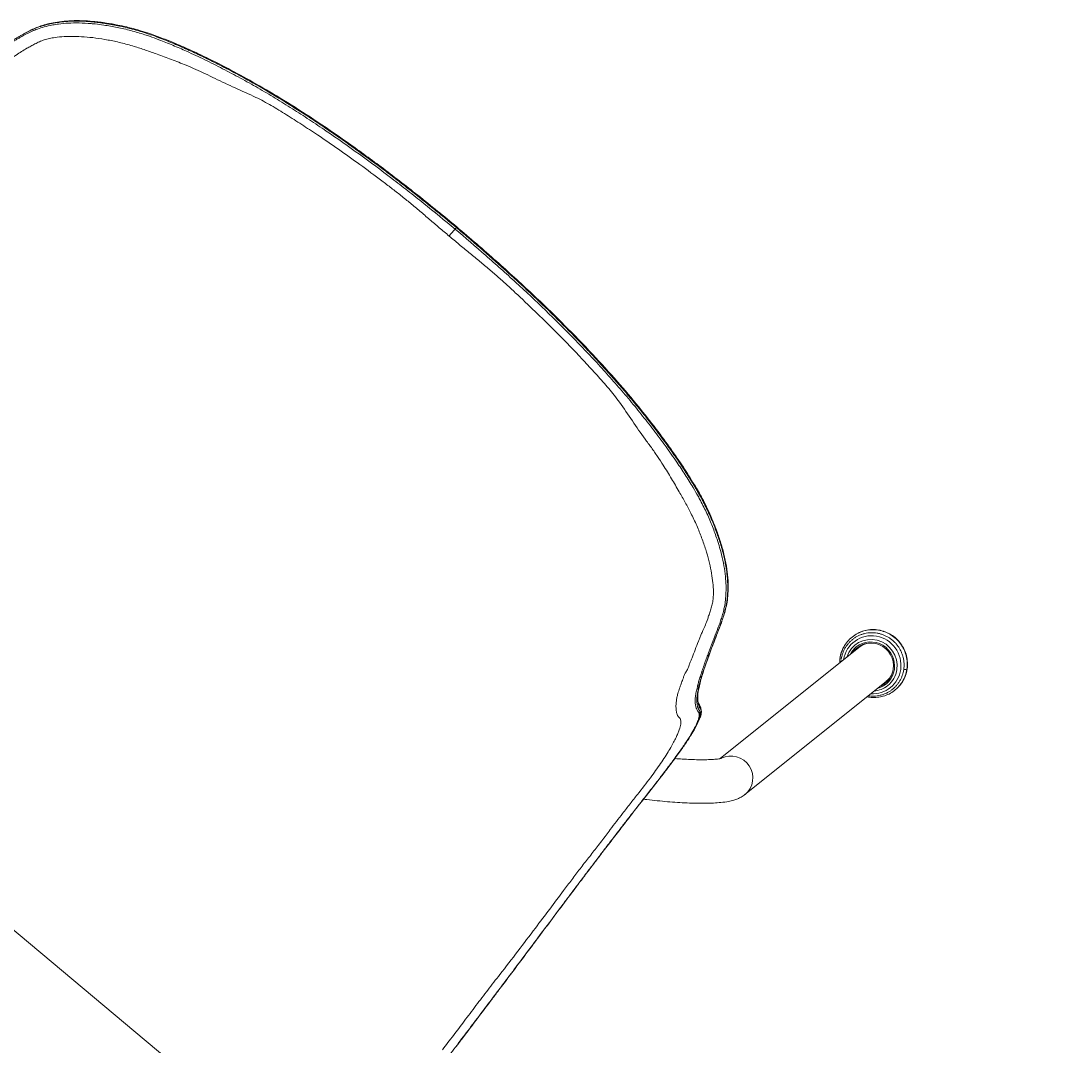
# Model space of a CAD drawing. Header units: metres. Extents: x 822482 to 822767, y 9662202 to 9662512.
# Drawn here: x 822636.8632 to 822637.3128, y 9662442.4698 to 9662442.9184 of the extents above; entities that cross this region are included whole.
import ezdxf

# ---------------------------------------------------------------- set-up
doc = ezdxf.new("R2010")
doc.units = ezdxf.units.M
doc.layers.add('A-MOB', color=251, linetype='Continuous', lineweight=0)
doc.layers.add('ARQ_NE_MOBILIÁRIOS', color=251, linetype='Continuous', lineweight=0)

# ---------------------------------------------------------------- blocks, each defined once
blk = doc.blocks.new('cadeira')
at = {"layer": 'A-MOB'}
for p, q in [((2101.68698, 1481.99438), (2101.68697, 1481.99451)), ((2101.7244, 1481.91193), (2101.70918, 1481.98821)), ((2101.6905, 1481.98449), (2101.70598, 1481.9069))]:
    blk.add_line(p, q, dxfattribs=at)
for centre, major_axis, ratio, start_param, end_param in [((2101.69989, 1481.98609), (-0.01253, -0.0025), 0.980214, 2.412321, 5.544292), ((2101.69997, 1481.9857), (-0.01117, -0.00223), 0.980214, 2.561448, 5.544292), ((2101.7, 1481.98554), (0.0102, 0.00203), 0.980214, 0, 2.4027), ((2101.7, 1481.98554), (-0.00971, -0.00194), 0.980214, 2.864907, 5.544292), ((2101.69989, 1481.98609), (-0.01253, -0.0025), 0.980214, 5.544292, 6.283185), ((2101.69082, 1481.99222), (0.00383, -0.00236), 0.146319, 3.148302, 3.241853), ((2101.69083, 1481.99209), (-0.00383, 0.00236), 0.146319, 0.100261, 0.802095), ((2101.69997, 1481.9857), (-0.01117, -0.00223), 0.980214, 5.544292, 6.283185), ((2101.69984, 1481.98635), (0.00934, 0.00186), 0.980214, 0.000015, 0.420596), ((2101.7, 1481.98554), (0.0102, 0.00203), 0.980214, 2.4027, 3.55537), ((2101.7, 1481.98554), (-0.00971, -0.00194), 0.980214, 5.544292, 6.283185), ((2101.69984, 1481.98635), (0.00949, 0.00189), 0.980214, 2.921161, 3.321616), ((2101.69984, 1481.98635), (0.00934, 0.00186), 0.980214, 2.721027, 3.14151), ((2101.69984, 1481.98635), (0.00949, 0.00189), 0.980214, 0, 0.220373), ((2101.69984, 1481.98635), (0.00949, 0.00189), 0.980214, 6.103103, 6.283185), ((2101.7, 1481.98554), (0.0102, 0.00203), 0.980214, 5.869447, 6.283185), ((2101.69989, 1481.98609), (-0.01253, -0.0025), 0.980214, 0, 0.729213), ((2101.69997, 1481.9857), (-0.01117, -0.00223), 0.980214, 0, 0.580183), ((2101.7, 1481.98554), (-0.00971, -0.00194), 0.980214, 0, 0.276725), ((2101.70866, 1481.98159), (-0.00383, 0.00236), 0.146304, 2.60985, 3.160241), ((2101.71532, 1481.90876), (0.00934, 0.00186), 0.980214, 0.198427, 3.141019)]:
    blk.add_ellipse(centre, major_axis=major_axis, ratio=ratio, start_param=start_param, end_param=end_param, dxfattribs=at)
for points, knots in [([(2101.96199, 1482.0149), (2101.95609, 1482.01487), (2101.94724, 1482.01476), (2101.93545, 1482.01444), (2101.92366, 1482.014), (2101.90894, 1482.01315), (2101.89423, 1482.01188), (2101.88249, 1482.01063), (2101.87371, 1482.00955), (2101.86644, 1482.0085), (2101.86064, 1482.00756), (2101.85486, 1482.00657), (2101.84911, 1482.00547), (2101.84339, 1482.00429), (2101.83912, 1482.00335), (2101.83485, 1482.00237), (2101.82918, 1482.00099), (2101.8239, 1481.99958), (2101.819, 1481.99816), (2101.81586, 1481.9972), (2101.81273, 1481.99621), (2101.80928, 1481.99505), (2101.8062, 1481.99394), (2101.80318, 1481.99275), (2101.80055, 1481.99165), (2101.79766, 1481.99034), (2101.79487, 1481.98896), (2101.79127, 1481.98706), (2101.78757, 1481.98491), (2101.78437, 1481.98288), (2101.78134, 1481.98081), (2101.77811, 1481.97837), (2101.77455, 1481.97525), (2101.77189, 1481.97255), (2101.77019, 1481.97059), (2101.76866, 1481.96868), (2101.76711, 1481.96654), (2101.76589, 1481.96454), (2101.76523, 1481.9633), (2101.76481, 1481.96249), (2101.76417, 1481.96116), (2101.76338, 1481.95927), (2101.76264, 1481.95737), (2101.76205, 1481.95574), (2101.76157, 1481.95436), (2101.7611, 1481.953), (2101.76019, 1481.95032), (2101.75917, 1481.94734), (2101.75809, 1481.94428), (2101.75741, 1481.9424), (2101.75685, 1481.94086), (2101.75642, 1481.93967), (2101.75596, 1481.93848), (2101.75549, 1481.93728), (2101.7551, 1481.9363), (2101.7548, 1481.93555), (2101.75457, 1481.93499), (2101.75435, 1481.93446), (2101.75407, 1481.93377), (2101.75359, 1481.93263), (2101.75314, 1481.93159), (2101.75276, 1481.93077), (2101.75261, 1481.93044), (2101.75249, 1481.93018), (2101.75237, 1481.92992), (2101.7521, 1481.92936), (2101.75168, 1481.92853), (2101.75116, 1481.92755), (2101.75064, 1481.92664), (2101.75005, 1481.9257), (2101.74951, 1481.92493), (2101.74876, 1481.924), (2101.74788, 1481.92307), (2101.74699, 1481.9224), (2101.74625, 1481.92197), (2101.7457, 1481.92173), (2101.74521, 1481.92158), (2101.74487, 1481.92151), (2101.74463, 1481.92145), (2101.74439, 1481.92136), (2101.74407, 1481.92117), (2101.7436, 1481.92071), (2101.743, 1481.91974), (2101.74213, 1481.91764), (2101.74129, 1481.91416), (2101.74052, 1481.90888), (2101.74001, 1481.90395), (2101.73966, 1481.89903), (2101.73942, 1481.89466), (2101.73923, 1481.89059), (2101.73903, 1481.88566), (2101.73882, 1481.87979), (2101.73861, 1481.8737), (2101.73844, 1481.86902), (2101.73832, 1481.86587), (2101.73826, 1481.86429), (2101.7382, 1481.86271), (2101.73813, 1481.86095), (2101.73802, 1481.8583), (2101.73784, 1481.85405), (2101.73758, 1481.84835), (2101.73732, 1481.84298), (2101.7371, 1481.83866), (2101.73694, 1481.83541), (2101.73677, 1481.83215), (2101.73658, 1481.82852), (2101.7364, 1481.82524), (2101.73617, 1481.82086), (2101.73577, 1481.81353), (2101.73516, 1481.80247), (2101.73451, 1481.7906), (2101.73403, 1481.78166), (2101.73371, 1481.77569), (2101.7334, 1481.76971), (2101.73302, 1481.76224), (2101.73257, 1481.75327), (2101.73213, 1481.74432), (2101.7317, 1481.73539), (2101.73128, 1481.7265), (2101.7308, 1481.71616), (2101.73026, 1481.70437), (2101.72974, 1481.69255), (2101.72935, 1481.68365), (2101.72897, 1481.67472), (2101.72835, 1481.65972), (2101.7278, 1481.6439), (2101.72747, 1481.63233), (2101.72738, 1481.62912), (2101.72734, 1481.62779), (2101.72733, 1481.62704), (2101.72731, 1481.62651), (2101.7273, 1481.62598), (2101.72728, 1481.62533), (2101.72724, 1481.62375), (2101.72719, 1481.62141), (2101.7271, 1481.61727), (2101.72699, 1481.61137), (2101.72691, 1481.60478), (2101.7269, 1481.59911), (2101.72691, 1481.59572), (2101.72693, 1481.59311), (2101.72696, 1481.59042), (2101.72702, 1481.58679), (2101.72712, 1481.58228), (2101.72727, 1481.57725), (2101.72748, 1481.57256), (2101.72776, 1481.56817), (2101.72808, 1481.56464), (2101.7284, 1481.5618), (2101.72868, 1481.55967), (2101.72899, 1481.55752), (2101.72948, 1481.55464), (2101.73023, 1481.551), (2101.73134, 1481.54664), (2101.73245, 1481.54308), (2101.73346, 1481.5403), (2101.73507, 1481.5362), (2101.7373, 1481.53167), (2101.74038, 1481.52688), (2101.74296, 1481.52351), (2101.74581, 1481.52039), (2101.74891, 1481.5175), (2101.75222, 1481.51486), (2101.75574, 1481.51247), (2101.75942, 1481.51034), (2101.76324, 1481.50842), (2101.76713, 1481.50665), (2101.77242, 1481.50448), (2101.77915, 1481.50205), (2101.78669, 1481.49974), (2101.79364, 1481.49794), (2101.79872, 1481.49679), (2101.80171, 1481.49617), (2101.80258, 1481.49599)], [0, 0, 0, 0, 0.018214, 0.02732, 0.036427, 0.054641, 0.072854, 0.081961, 0.091068, 0.100175, 0.104728, 0.109282, 0.118388, 0.122942, 0.127495, 0.132049, 0.136602, 0.145709, 0.149124, 0.152539, 0.155954, 0.159369, 0.163922, 0.166199, 0.169614, 0.173029, 0.176444, 0.179859, 0.186689, 0.191243, 0.19352, 0.20035, 0.20718, 0.21401, 0.218563, 0.22084, 0.22767, 0.2345, 0.236777, 0.237915, 0.24133, 0.24816, 0.254991, 0.259544, 0.264097, 0.268651, 0.273204, 0.291418, 0.300525, 0.309631, 0.314185, 0.318738, 0.323292, 0.327845, 0.332398, 0.334675, 0.336952, 0.339228, 0.341505, 0.346059, 0.355165, 0.357442, 0.359719, 0.360857, 0.361995, 0.364272, 0.371102, 0.377932, 0.384762, 0.391593, 0.400699, 0.405253, 0.418913, 0.432573, 0.437127, 0.446233, 0.453064, 0.456479, 0.459894, 0.463309, 0.466724, 0.473554, 0.482661, 0.491767, 0.509981, 0.519088, 0.528195, 0.537301, 0.541855, 0.546408, 0.553238, 0.560068, 0.566899, 0.573729, 0.575436, 0.577144, 0.578851, 0.580559, 0.582835, 0.587389, 0.594219, 0.601049, 0.604464, 0.607879, 0.611294, 0.614709, 0.619263, 0.621539, 0.62837, 0.64203, 0.65569, 0.664797, 0.66935, 0.673904, 0.68301, 0.692117, 0.701224, 0.710331, 0.719438, 0.728544, 0.742205, 0.755865, 0.764972, 0.769525, 0.783185, 0.810506, 0.817336, 0.819612, 0.820751, 0.821605, 0.822031, 0.822458, 0.823312, 0.824166, 0.827581, 0.830996, 0.837826, 0.846933, 0.851486, 0.853763, 0.85604, 0.858316, 0.860593, 0.865146, 0.8697, 0.874253, 0.878807, 0.88336, 0.885637, 0.887913, 0.89019, 0.892467, 0.89702, 0.901574, 0.906127, 0.908404, 0.91068, 0.919787, 0.924341, 0.928894, 0.933447, 0.938001, 0.942554, 0.947108, 0.951661, 0.956214, 0.960768, 0.965321, 0.974428, 0.983535, 0.990365, 0.997195, 1, 1, 1, 1]), ([(2101.96199, 1482.0161), (2101.95435, 1482.01608), (2101.93965, 1482.01584), (2101.91845, 1482.01499), (2101.89897, 1482.01358), (2101.88122, 1482.01173), (2101.8653, 1482.00955), (2101.8512, 1482.00712), (2101.83889, 1482.00455), (2101.82819, 1482.00197), (2101.81875, 1481.99934), (2101.81061, 1481.99677), (2101.80433, 1481.99446), (2101.79956, 1481.99243), (2101.79542, 1481.99049), (2101.79095, 1481.98813), (2101.78626, 1481.98538), (2101.78157, 1481.9823), (2101.77724, 1481.97899), (2101.77337, 1481.97552), (2101.77007, 1481.97199), (2101.76668, 1481.96759), (2101.76402, 1481.96274), (2101.76217, 1481.95782), (2101.76064, 1481.95337), (2101.75925, 1481.94932), (2101.75794, 1481.94562), (2101.75672, 1481.94225), (2101.75506, 1481.93781), (2101.75301, 1481.93278), (2101.75058, 1481.92805), (2101.7486, 1481.92542), (2101.74706, 1481.92409), (2101.74599, 1481.92341), (2101.74493, 1481.92315), (2101.74396, 1481.92261), (2101.74317, 1481.92157), (2101.74274, 1481.92027), (2101.74265, 1481.91994)], [0, 0, 0, 0, 0.04793, 0.092337, 0.133205, 0.170531, 0.204318, 0.234059, 0.260375, 0.283295, 0.303151, 0.322038, 0.337072, 0.345658, 0.355682, 0.36733, 0.380441, 0.394492, 0.409468, 0.425352, 0.442137, 0.459811, 0.491706, 0.522981, 0.553285, 0.582657, 0.611118, 0.638667, 0.665771, 0.728895, 0.791877, 0.854986, 0.882153, 0.909399, 0.936704, 0.964214, 0.991834, 1, 1, 1, 1]), ([(2101.74483, 1481.92226), (2101.745, 1481.9223), (2101.74518, 1481.92234), (2101.74546, 1481.92244), (2101.74555, 1481.92248), (2101.74573, 1481.92256), (2101.74582, 1481.9226), (2101.74601, 1481.92269), (2101.7461, 1481.92274), (2101.74628, 1481.92285), (2101.74638, 1481.92291), (2101.74656, 1481.92303), (2101.74666, 1481.9231), (2101.74685, 1481.92323), (2101.74694, 1481.92331), (2101.74741, 1481.92369), (2101.74779, 1481.92405), (2101.74837, 1481.92468), (2101.74856, 1481.92491), (2101.74885, 1481.92527), (2101.74894, 1481.92539), (2101.74914, 1481.92564), (2101.74923, 1481.92577), (2101.74952, 1481.92618), (2101.74971, 1481.92646), (2101.7501, 1481.92706), (2101.75029, 1481.92737), (2101.75068, 1481.92802), (2101.75088, 1481.92836), (2101.75126, 1481.92906), (2101.75146, 1481.92943), (2101.75185, 1481.93019), (2101.75204, 1481.93058), (2101.75243, 1481.93139), (2101.75263, 1481.93181), (2101.75302, 1481.93267), (2101.75321, 1481.93312), (2101.75361, 1481.93403), (2101.75381, 1481.9345), (2101.7542, 1481.93546), (2101.7544, 1481.93595), (2101.75481, 1481.93696), (2101.75501, 1481.93747), (2101.75542, 1481.93853), (2101.75562, 1481.93907), (2101.75604, 1481.94016), (2101.75624, 1481.94072), (2101.75688, 1481.94244), (2101.7573, 1481.94362), (2101.75796, 1481.94546), (2101.75818, 1481.94609), (2101.75862, 1481.94735), (2101.75885, 1481.94799), (2101.7593, 1481.9493), (2101.75953, 1481.94996), (2101.75988, 1481.95097), (2101.75999, 1481.95131), (2101.76022, 1481.95199), (2101.76034, 1481.95233), (2101.76058, 1481.95302), (2101.76069, 1481.95337), (2101.76093, 1481.95408), (2101.76106, 1481.95443), (2101.7613, 1481.95514), (2101.76143, 1481.9555), (2101.76168, 1481.95623), (2101.76181, 1481.9566), (2101.76208, 1481.95734), (2101.76221, 1481.95771), (2101.76242, 1481.95828), (2101.76249, 1481.95846), (2101.76263, 1481.95884), (2101.7627, 1481.95903), (2101.76285, 1481.95942), (2101.76293, 1481.95961), (2101.76308, 1481.96), (2101.76316, 1481.96019), (2101.7634, 1481.96078), (2101.76357, 1481.96118), (2101.76392, 1481.96199), (2101.76411, 1481.9624), (2101.76436, 1481.96293), (2101.76441, 1481.96303), (2101.76451, 1481.96324), (2101.76467, 1481.96356), (2101.76483, 1481.96388), (2101.76517, 1481.96453), (2101.76541, 1481.96496), (2101.76592, 1481.96585), (2101.76619, 1481.9663), (2101.76663, 1481.96698), (2101.76678, 1481.96721), (2101.76701, 1481.96756), (2101.76709, 1481.96768), (2101.76725, 1481.96791), (2101.76765, 1481.9685), (2101.76808, 1481.96909), (2101.76882, 1481.97006), (2101.7692, 1481.97055), (2101.77002, 1481.97154), (2101.77045, 1481.97204), (2101.77102, 1481.97268), (2101.77114, 1481.9728), (2101.77137, 1481.97306), (2101.77149, 1481.97319), (2101.77185, 1481.97357), (2101.7721, 1481.97383), (2101.77285, 1481.97461), (2101.77338, 1481.97513), (2101.77449, 1481.97619), (2101.77506, 1481.97672), (2101.77582, 1481.97739), (2101.77598, 1481.97752), (2101.77628, 1481.97779), (2101.77644, 1481.97792), (2101.77691, 1481.97832), (2101.77723, 1481.97859), (2101.77822, 1481.97939), (2101.77889, 1481.97993), (2101.7803, 1481.98099), (2101.78102, 1481.98153), (2101.78215, 1481.98233), (2101.78254, 1481.98259), (2101.78332, 1481.98312), (2101.78371, 1481.98339), (2101.78492, 1481.98418), (2101.78575, 1481.98471), (2101.78703, 1481.98549), (2101.78746, 1481.98575), (2101.788, 1481.98607), (2101.78811, 1481.98614), (2101.78833, 1481.98627), (2101.78844, 1481.98633), (2101.78877, 1481.98653), (2101.78899, 1481.98666), (2101.78966, 1481.98704), (2101.79011, 1481.9873), (2101.79101, 1481.98781), (2101.79147, 1481.98806), (2101.79285, 1481.98882), (2101.79379, 1481.98931), (2101.79499, 1481.98992), (2101.79523, 1481.99004), (2101.79572, 1481.99028), (2101.79596, 1481.9904), (2101.79669, 1481.99076), (2101.79719, 1481.991), (2101.79868, 1481.9917), (2101.79969, 1481.99215), (2101.80123, 1481.99282), (2101.80175, 1481.99304), (2101.80253, 1481.99336), (2101.80279, 1481.99347), (2101.80332, 1481.99369), (2101.80358, 1481.99379), (2101.8049, 1481.99432), (2101.80597, 1481.99472), (2101.80759, 1481.99532), (2101.80813, 1481.99551), (2101.80921, 1481.99589), (2101.80976, 1481.99608), (2101.81085, 1481.99645), (2101.8114, 1481.99664), (2101.81222, 1481.99691), (2101.81249, 1481.997), (2101.81304, 1481.99718), (2101.81332, 1481.99727), (2101.81415, 1481.99754), (2101.8147, 1481.99771), (2101.8158, 1481.99806), (2101.81636, 1481.99823), (2101.81746, 1481.99857), (2101.81802, 1481.99874), (2101.81913, 1481.99907), (2101.81969, 1481.99923), (2101.82136, 1481.99972), (2101.82247, 1482.00003), (2101.82471, 1482.00065), (2101.82583, 1482.00096), (2101.82752, 1482.0014), (2101.82808, 1482.00155), (2101.82921, 1482.00184), (2101.82977, 1482.00199), (2101.83146, 1482.00241), (2101.83259, 1482.00269), (2101.83485, 1482.00323), (2101.83598, 1482.0035), (2101.83769, 1482.00389), (2101.83825, 1482.00402), (2101.83939, 1482.00427), (2101.84109, 1482.00465), (2101.8428, 1482.00502), (2101.84621, 1482.00574), (2101.84849, 1482.0062), (2101.85192, 1482.00685), (2101.85307, 1482.00707), (2101.85536, 1482.00749), (2101.8565, 1482.00769), (2101.85879, 1482.00809), (2101.85994, 1482.00828), (2101.86224, 1482.00866), (2101.86339, 1482.00884), (2101.86569, 1482.0092), (2101.86684, 1482.00938), (2101.86914, 1482.00972), (2101.8703, 1482.00988), (2101.8726, 1482.0102), (2101.87375, 1482.01036), (2101.87606, 1482.01067), (2101.87722, 1482.01082), (2101.88068, 1482.01126), (2101.88299, 1482.01153), (2101.88646, 1482.01192), (2101.88762, 1482.01205), (2101.88994, 1482.01229), (2101.89109, 1482.01241), (2101.89457, 1482.01276), (2101.89805, 1482.01308), (2101.90152, 1482.01338), (2101.90384, 1482.01357), (2101.90501, 1482.01366), (2101.91081, 1482.0141), (2101.91545, 1482.0144), (2101.92243, 1482.01478), (2101.92475, 1482.01489), (2101.92941, 1482.0151), (2101.93173, 1482.01519), (2101.93871, 1482.01543), (2101.94337, 1482.01555), (2101.95035, 1482.01567), (2101.95268, 1482.0157), (2101.95733, 1482.01576), (2101.95966, 1482.01577), (2101.96199, 1482.01579)], [0, 0, 0, 0, 0.015625, 0.015625, 0.023438, 0.023438, 0.03125, 0.03125, 0.039063, 0.039063, 0.046875, 0.046875, 0.054688, 0.054688, 0.0625, 0.0625, 0.09375, 0.09375, 0.109375, 0.109375, 0.117188, 0.117188, 0.125, 0.125, 0.140625, 0.140625, 0.15625, 0.15625, 0.171875, 0.171875, 0.1875, 0.1875, 0.203125, 0.203125, 0.21875, 0.21875, 0.234375, 0.234375, 0.25, 0.25, 0.265625, 0.265625, 0.28125, 0.28125, 0.296875, 0.296875, 0.3125, 0.3125, 0.34375, 0.34375, 0.359375, 0.359375, 0.375, 0.375, 0.390625, 0.390625, 0.398438, 0.398438, 0.40625, 0.40625, 0.414063, 0.414063, 0.421875, 0.421875, 0.429688, 0.429688, 0.4375, 0.4375, 0.445313, 0.445313, 0.449219, 0.449219, 0.453125, 0.453125, 0.457031, 0.457031, 0.460938, 0.460938, 0.46875, 0.46875, 0.476563, 0.476563, 0.478516, 0.478516, 0.480469, 0.484375, 0.484375, 0.492188, 0.492188, 0.5, 0.5, 0.503906, 0.503906, 0.505859, 0.505859, 0.507813, 0.515625, 0.515625, 0.523438, 0.523438, 0.53125, 0.53125, 0.533203, 0.533203, 0.535156, 0.535156, 0.539063, 0.539063, 0.546875, 0.546875, 0.554688, 0.554688, 0.556641, 0.556641, 0.558594, 0.558594, 0.5625, 0.5625, 0.570313, 0.570313, 0.578125, 0.578125, 0.582031, 0.582031, 0.585938, 0.585938, 0.59375, 0.59375, 0.597656, 0.597656, 0.598633, 0.598633, 0.599609, 0.599609, 0.601563, 0.601563, 0.605469, 0.605469, 0.609375, 0.609375, 0.617188, 0.617188, 0.619141, 0.619141, 0.621094, 0.621094, 0.625, 0.625, 0.632813, 0.632813, 0.636719, 0.636719, 0.638672, 0.638672, 0.640625, 0.640625, 0.648438, 0.648438, 0.652344, 0.652344, 0.65625, 0.65625, 0.660156, 0.660156, 0.662109, 0.662109, 0.664063, 0.664063, 0.667969, 0.667969, 0.671875, 0.671875, 0.675781, 0.675781, 0.679688, 0.679688, 0.6875, 0.6875, 0.695313, 0.695313, 0.699219, 0.699219, 0.703125, 0.703125, 0.710938, 0.710938, 0.71875, 0.71875, 0.722656, 0.722656, 0.726563, 0.734375, 0.734375, 0.75, 0.75, 0.757813, 0.757813, 0.765625, 0.765625, 0.773438, 0.773438, 0.78125, 0.78125, 0.789063, 0.789063, 0.796875, 0.796875, 0.804688, 0.804688, 0.8125, 0.8125, 0.828125, 0.828125, 0.835938, 0.835938, 0.84375, 0.84375, 0.859375, 0.867188, 0.867188, 0.875, 0.875, 0.90625, 0.90625, 0.921875, 0.921875, 0.9375, 0.9375, 0.96875, 0.96875, 0.984375, 0.984375, 1, 1, 1, 1]), ([(2102.16135, 1481.95905), (2102.16104, 1481.95985), (2102.16015, 1481.96206), (2102.1583, 1481.96597), (2102.15537, 1481.97024), (2102.1521, 1481.97398), (2102.14909, 1481.97693), (2102.14559, 1481.9799), (2102.14147, 1481.98295), (2102.13701, 1481.98581), (2102.13265, 1481.98833), (2102.12909, 1481.99021), (2102.12598, 1481.99171), (2102.1228, 1481.99314), (2102.11896, 1481.99471), (2102.1142, 1481.99645), (2102.10824, 1481.9984), (2102.10083, 1482.0006), (2102.09183, 1482.00297), (2102.08121, 1482.0054), (2102.06897, 1482.00783), (2102.0551, 1482.01008), (2102.0396, 1482.01209), (2102.02247, 1482.01379), (2102.00373, 1482.01508), (2101.98339, 1482.01586), (2101.9693, 1482.01608), (2101.96199, 1482.0161)], [0, 0, 0, 0, 0.029959, 0.080881, 0.132926, 0.159401, 0.186162, 0.213115, 0.237994, 0.266452, 0.289554, 0.307272, 0.320184, 0.334433, 0.351722, 0.372026, 0.397089, 0.428539, 0.466425, 0.510684, 0.561389, 0.6185, 0.682006, 0.751912, 0.828222, 0.910927, 1, 1, 1, 1]), ([(2101.96199, 1482.01579), (2101.96432, 1482.01577), (2101.96665, 1482.01576), (2101.9713, 1482.0157), (2101.97363, 1482.01567), (2101.98061, 1482.01555), (2101.98527, 1482.01543), (2101.99225, 1482.01519), (2101.99458, 1482.0151), (2101.99923, 1482.01489), (2102.00155, 1482.01478), (2102.00853, 1482.0144), (2102.01317, 1482.0141), (2102.01898, 1482.01366), (2102.02014, 1482.01357), (2102.02246, 1482.01338), (2102.02594, 1482.01308), (2102.02941, 1482.01276), (2102.03289, 1482.01241), (2102.03405, 1482.01229), (2102.03636, 1482.01205), (2102.03752, 1482.01192), (2102.04099, 1482.01153), (2102.0433, 1482.01126), (2102.04677, 1482.01082), (2102.04792, 1482.01067), (2102.05023, 1482.01036), (2102.05138, 1482.0102), (2102.05369, 1482.00988), (2102.05484, 1482.00972), (2102.05714, 1482.00938), (2102.05829, 1482.0092), (2102.06059, 1482.00884), (2102.06174, 1482.00866), (2102.06404, 1482.00828), (2102.06519, 1482.00809), (2102.06748, 1482.00769), (2102.06863, 1482.00749), (2102.07092, 1482.00707), (2102.07206, 1482.00685), (2102.07549, 1482.0062), (2102.07777, 1482.00574), (2102.08119, 1482.00502), (2102.08289, 1482.00465), (2102.08459, 1482.00427), (2102.08573, 1482.00402), (2102.0863, 1482.00389), (2102.088, 1482.0035), (2102.08913, 1482.00323), (2102.09139, 1482.00269), (2102.09252, 1482.00241), (2102.09421, 1482.00199), (2102.09478, 1482.00184), (2102.0959, 1482.00155), (2102.09646, 1482.0014), (2102.09815, 1482.00096), (2102.09927, 1482.00065), (2102.10151, 1482.00003), (2102.10262, 1481.99972), (2102.10429, 1481.99923), (2102.10485, 1481.99907), (2102.10596, 1481.99874), (2102.10652, 1481.99857), (2102.10763, 1481.99823), (2102.10818, 1481.99806), (2102.10928, 1481.99771), (2102.10984, 1481.99754), (2102.11066, 1481.99727), (2102.11094, 1481.99718), (2102.11149, 1481.997), (2102.11176, 1481.99691), (2102.11259, 1481.99664), (2102.11313, 1481.99645), (2102.11423, 1481.99608), (2102.11477, 1481.99589), (2102.11586, 1481.99551), (2102.1164, 1481.99532), (2102.11801, 1481.99472), (2102.11908, 1481.99432), (2102.1204, 1481.99379), (2102.12066, 1481.99369), (2102.12119, 1481.99347), (2102.12145, 1481.99336), (2102.12223, 1481.99304), (2102.12275, 1481.99282), (2102.12429, 1481.99215), (2102.1253, 1481.9917), (2102.12679, 1481.991), (2102.12729, 1481.99076), (2102.12802, 1481.9904), (2102.12827, 1481.99028), (2102.12875, 1481.99004), (2102.12899, 1481.98992), (2102.13019, 1481.98931), (2102.13113, 1481.98882), (2102.13251, 1481.98806), (2102.13297, 1481.98781), (2102.13387, 1481.9873), (2102.13432, 1481.98704), (2102.13499, 1481.98666), (2102.13521, 1481.98653), (2102.13554, 1481.98633), (2102.13565, 1481.98627), (2102.13587, 1481.98614), (2102.13598, 1481.98607), (2102.13652, 1481.98575), (2102.13695, 1481.98549), (2102.13823, 1481.98471), (2102.13906, 1481.98418), (2102.14027, 1481.98339), (2102.14066, 1481.98312), (2102.14144, 1481.98259), (2102.14183, 1481.98233), (2102.14296, 1481.98153), (2102.14368, 1481.98099), (2102.14509, 1481.97993), (2102.14577, 1481.97939), (2102.14675, 1481.97859), (2102.14707, 1481.97832), (2102.14754, 1481.97792), (2102.1477, 1481.97779), (2102.14801, 1481.97752), (2102.14816, 1481.97739), (2102.14892, 1481.97672), (2102.1495, 1481.97619), (2102.1506, 1481.97513), (2102.15113, 1481.97461), (2102.15188, 1481.97383), (2102.15213, 1481.97357), (2102.15249, 1481.97319), (2102.15261, 1481.97306), (2102.15284, 1481.9728), (2102.15296, 1481.97268), (2102.15353, 1481.97204), (2102.15396, 1481.97154), (2102.15478, 1481.97055), (2102.15516, 1481.97006), (2102.1559, 1481.96909), (2102.15633, 1481.9685), (2102.15673, 1481.96791), (2102.15689, 1481.96768), (2102.15697, 1481.96756), (2102.1572, 1481.96721), (2102.15735, 1481.96698), (2102.15779, 1481.9663), (2102.15806, 1481.96585), (2102.15857, 1481.96496), (2102.15881, 1481.96453), (2102.15915, 1481.96388), (2102.15931, 1481.96356), (2102.15947, 1481.96324), (2102.15957, 1481.96303), (2102.15962, 1481.96293), (2102.15987, 1481.9624), (2102.16006, 1481.96199), (2102.16041, 1481.96118), (2102.16058, 1481.96078), (2102.16082, 1481.96019), (2102.1609, 1481.96), (2102.16105, 1481.95961), (2102.16113, 1481.95942), (2102.16128, 1481.95903), (2102.16135, 1481.95884), (2102.1615, 1481.95846), (2102.16157, 1481.95828), (2102.16177, 1481.95771), (2102.16191, 1481.95734), (2102.16217, 1481.9566), (2102.1623, 1481.95623), (2102.16255, 1481.9555), (2102.16268, 1481.95514), (2102.16293, 1481.95443), (2102.16305, 1481.95408), (2102.16329, 1481.95337), (2102.16341, 1481.95302), (2102.16364, 1481.95233), (2102.16376, 1481.95199), (2102.16399, 1481.95131), (2102.16411, 1481.95097), (2102.16445, 1481.94996), (2102.16468, 1481.9493), (2102.16513, 1481.94799), (2102.16536, 1481.94735), (2102.1658, 1481.94609), (2102.16602, 1481.94546), (2102.16668, 1481.94362), (2102.16711, 1481.94244), (2102.16774, 1481.94072), (2102.16795, 1481.94016), (2102.16836, 1481.93907), (2102.16856, 1481.93853), (2102.16897, 1481.93747), (2102.16917, 1481.93696), (2102.16958, 1481.93595), (2102.16978, 1481.93546), (2102.17017, 1481.9345), (2102.17037, 1481.93403), (2102.17077, 1481.93312), (2102.17096, 1481.93267), (2102.17136, 1481.93181), (2102.17155, 1481.93139), (2102.17194, 1481.93058), (2102.17214, 1481.93019), (2102.17252, 1481.92943), (2102.17272, 1481.92906), (2102.17311, 1481.92836), (2102.1733, 1481.92802), (2102.17369, 1481.92737), (2102.17388, 1481.92706), (2102.17427, 1481.92646), (2102.17446, 1481.92618), (2102.17475, 1481.92577), (2102.17485, 1481.92564), (2102.17504, 1481.92539), (2102.17513, 1481.92527), (2102.17542, 1481.92491), (2102.17562, 1481.92468), (2102.17619, 1481.92405), (2102.17657, 1481.92369), (2102.17704, 1481.92331), (2102.17714, 1481.92323), (2102.17732, 1481.9231), (2102.17742, 1481.92303), (2102.1776, 1481.92291), (2102.1777, 1481.92285), (2102.17788, 1481.92274), (2102.17797, 1481.92269), (2102.17816, 1481.9226), (2102.17825, 1481.92256), (2102.17843, 1481.92248), (2102.17853, 1481.92244), (2102.1788, 1481.92234), (2102.17898, 1481.9223), (2102.17915, 1481.92226)], [0, 0, 0, 0, 0.015625, 0.015625, 0.03125, 0.03125, 0.0625, 0.0625, 0.078125, 0.078125, 0.09375, 0.09375, 0.125, 0.125, 0.132812, 0.132812, 0.140625, 0.15625, 0.15625, 0.164062, 0.164062, 0.171875, 0.171875, 0.1875, 0.1875, 0.195312, 0.195312, 0.203125, 0.203125, 0.210937, 0.210937, 0.21875, 0.21875, 0.226562, 0.226562, 0.234375, 0.234375, 0.242187, 0.242187, 0.25, 0.25, 0.265625, 0.265625, 0.273437, 0.277344, 0.277344, 0.28125, 0.28125, 0.289062, 0.289062, 0.296875, 0.296875, 0.300781, 0.300781, 0.304687, 0.304687, 0.3125, 0.3125, 0.320312, 0.320312, 0.324219, 0.324219, 0.328125, 0.328125, 0.332031, 0.332031, 0.335937, 0.335937, 0.337891, 0.337891, 0.339844, 0.339844, 0.34375, 0.34375, 0.347656, 0.347656, 0.351562, 0.351562, 0.359375, 0.359375, 0.361328, 0.361328, 0.363281, 0.363281, 0.367187, 0.367187, 0.375, 0.375, 0.378906, 0.378906, 0.380859, 0.380859, 0.382812, 0.382812, 0.390625, 0.390625, 0.394531, 0.394531, 0.398437, 0.398437, 0.400391, 0.400391, 0.401367, 0.401367, 0.402344, 0.402344, 0.40625, 0.40625, 0.414062, 0.414062, 0.417969, 0.417969, 0.421875, 0.421875, 0.429687, 0.429687, 0.4375, 0.4375, 0.441406, 0.441406, 0.443359, 0.443359, 0.445312, 0.445312, 0.453125, 0.453125, 0.460937, 0.460937, 0.464844, 0.464844, 0.466797, 0.466797, 0.46875, 0.46875, 0.476562, 0.476562, 0.484375, 0.484375, 0.492187, 0.494141, 0.494141, 0.496094, 0.496094, 0.5, 0.5, 0.507812, 0.507812, 0.515625, 0.515625, 0.519531, 0.521484, 0.521484, 0.523437, 0.523437, 0.53125, 0.53125, 0.539062, 0.539062, 0.542969, 0.542969, 0.546875, 0.546875, 0.550781, 0.550781, 0.554687, 0.554687, 0.5625, 0.5625, 0.570312, 0.570312, 0.578125, 0.578125, 0.585937, 0.585937, 0.59375, 0.59375, 0.601562, 0.601562, 0.609375, 0.609375, 0.625, 0.625, 0.640625, 0.640625, 0.65625, 0.65625, 0.6875, 0.6875, 0.703125, 0.703125, 0.71875, 0.71875, 0.734375, 0.734375, 0.75, 0.75, 0.765625, 0.765625, 0.78125, 0.78125, 0.796875, 0.796875, 0.8125, 0.8125, 0.828125, 0.828125, 0.84375, 0.84375, 0.859375, 0.859375, 0.875, 0.875, 0.882812, 0.882812, 0.890625, 0.890625, 0.90625, 0.90625, 0.9375, 0.9375, 0.945312, 0.945312, 0.953125, 0.953125, 0.960937, 0.960937, 0.96875, 0.96875, 0.976562, 0.976562, 0.984375, 0.984375, 1, 1, 1, 1]), ([(2102.12142, 1481.49599), (2102.12228, 1481.49617), (2102.12526, 1481.49679), (2102.13034, 1481.49794), (2102.13729, 1481.49974), (2102.14483, 1481.50205), (2102.15157, 1481.50448), (2102.15685, 1481.50665), (2102.16075, 1481.50842), (2102.16456, 1481.51034), (2102.16824, 1481.51247), (2102.17176, 1481.51486), (2102.17507, 1481.5175), (2102.17817, 1481.52039), (2102.18102, 1481.52351), (2102.1836, 1481.52688), (2102.18668, 1481.53167), (2102.18891, 1481.5362), (2102.19053, 1481.5403), (2102.19153, 1481.54308), (2102.19264, 1481.54664), (2102.19375, 1481.551), (2102.1945, 1481.55464), (2102.19499, 1481.55752), (2102.19531, 1481.55967), (2102.19558, 1481.5618), (2102.1959, 1481.56464), (2102.19622, 1481.56817), (2102.1965, 1481.57256), (2102.19671, 1481.57725), (2102.19687, 1481.58228), (2102.19696, 1481.58679), (2102.19702, 1481.59042), (2102.19705, 1481.59311), (2102.19707, 1481.59572), (2102.19708, 1481.59911), (2102.19707, 1481.60478), (2102.19699, 1481.61137), (2102.19688, 1481.61727), (2102.19679, 1481.62141), (2102.19674, 1481.62375), (2102.1967, 1481.62533), (2102.19668, 1481.62598), (2102.19667, 1481.62651), (2102.19666, 1481.62704), (2102.19664, 1481.62779), (2102.1966, 1481.62912), (2102.19652, 1481.63233), (2102.19618, 1481.6439), (2102.19563, 1481.65972), (2102.19501, 1481.67472), (2102.19463, 1481.68365), (2102.19424, 1481.69255), (2102.19372, 1481.70437), (2102.19318, 1481.71616), (2102.1927, 1481.7265), (2102.19228, 1481.73539), (2102.19185, 1481.74432), (2102.19141, 1481.75327), (2102.19097, 1481.76224), (2102.19059, 1481.76971), (2102.19027, 1481.77569), (2102.18996, 1481.78166), (2102.18947, 1481.7906), (2102.18882, 1481.80247), (2102.18821, 1481.81353), (2102.18781, 1481.82086), (2102.18758, 1481.82524), (2102.1874, 1481.82852), (2102.18721, 1481.83215), (2102.18705, 1481.83541), (2102.18688, 1481.83866), (2102.18666, 1481.84298), (2102.1864, 1481.84835), (2102.18614, 1481.85405), (2102.18596, 1481.8583), (2102.18585, 1481.86095), (2102.18578, 1481.86271), (2102.18572, 1481.86429), (2102.18566, 1481.86587), (2102.18554, 1481.86902), (2102.18537, 1481.8737), (2102.18516, 1481.87979), (2102.18495, 1481.88566), (2102.18475, 1481.89059), (2102.18456, 1481.89466), (2102.18432, 1481.89903), (2102.18397, 1481.90395), (2102.18346, 1481.90888), (2102.1827, 1481.91416), (2102.18186, 1481.91764), (2102.18099, 1481.91974), (2102.18038, 1481.92071), (2102.17992, 1481.92117), (2102.17959, 1481.92136), (2102.17935, 1481.92145), (2102.17911, 1481.92151), (2102.17877, 1481.92158), (2102.17828, 1481.92173), (2102.17774, 1481.92197), (2102.17699, 1481.9224), (2102.17611, 1481.92307), (2102.17522, 1481.924), (2102.17448, 1481.92493), (2102.17393, 1481.9257), (2102.17334, 1481.92664), (2102.17282, 1481.92755), (2102.1723, 1481.92853), (2102.17188, 1481.92936), (2102.17161, 1481.92992), (2102.17149, 1481.93018), (2102.17137, 1481.93044), (2102.17122, 1481.93077), (2102.17084, 1481.93159), (2102.17039, 1481.93263), (2102.16991, 1481.93377), (2102.16963, 1481.93446), (2102.16941, 1481.93499), (2102.16919, 1481.93555), (2102.16888, 1481.9363), (2102.16849, 1481.93728), (2102.16802, 1481.93848), (2102.16757, 1481.93967), (2102.16713, 1481.94086), (2102.16657, 1481.9424), (2102.1659, 1481.94428), (2102.16482, 1481.94734), (2102.16379, 1481.95032), (2102.16288, 1481.953), (2102.16241, 1481.95436), (2102.16193, 1481.95574), (2102.16134, 1481.95737), (2102.1606, 1481.95927), (2102.15981, 1481.96116), (2102.15917, 1481.96249), (2102.15875, 1481.9633), (2102.15809, 1481.96454), (2102.15687, 1481.96654), (2102.15533, 1481.96868), (2102.15379, 1481.97059), (2102.1521, 1481.97255), (2102.14943, 1481.97525), (2102.14587, 1481.97837), (2102.14264, 1481.98081), (2102.13961, 1481.98288), (2102.13642, 1481.98491), (2102.13271, 1481.98706), (2102.12911, 1481.98896), (2102.12632, 1481.99034), (2102.12344, 1481.99165), (2102.1208, 1481.99275), (2102.11778, 1481.99394), (2102.11471, 1481.99505), (2102.11125, 1481.99621), (2102.10813, 1481.9972), (2102.10499, 1481.99816), (2102.10008, 1481.99958), (2102.0948, 1482.00099), (2102.08913, 1482.00237), (2102.08487, 1482.00335), (2102.08059, 1482.00429), (2102.07487, 1482.00547), (2102.06912, 1482.00657), (2102.06334, 1482.00756), (2102.05755, 1482.0085), (2102.05027, 1482.00955), (2102.04149, 1482.01063), (2102.02975, 1482.01188), (2102.01504, 1482.01315), (2102.00032, 1482.014), (2101.98854, 1482.01444), (2101.97674, 1482.01476), (2101.96789, 1482.01487), (2101.96199, 1482.0149)], [0, 0, 0, 0, 0.002787, 0.009617, 0.016447, 0.025554, 0.034661, 0.039215, 0.043768, 0.048322, 0.052875, 0.057429, 0.061982, 0.066536, 0.071089, 0.075642, 0.080196, 0.089303, 0.09158, 0.093856, 0.09841, 0.102963, 0.107517, 0.109794, 0.11207, 0.114347, 0.116624, 0.121177, 0.125731, 0.130284, 0.134838, 0.139391, 0.141668, 0.143945, 0.146222, 0.148498, 0.153052, 0.162159, 0.168989, 0.172404, 0.175819, 0.176673, 0.177527, 0.177954, 0.178381, 0.179234, 0.180373, 0.182649, 0.18948, 0.216801, 0.230461, 0.235014, 0.244121, 0.257782, 0.271442, 0.280549, 0.289656, 0.298763, 0.30787, 0.316977, 0.326084, 0.330638, 0.335191, 0.344298, 0.357959, 0.371619, 0.378449, 0.380726, 0.385279, 0.388695, 0.39211, 0.395525, 0.39894, 0.40577, 0.4126, 0.417154, 0.419431, 0.421138, 0.422846, 0.424553, 0.426261, 0.433091, 0.439921, 0.446752, 0.453582, 0.458135, 0.462689, 0.471796, 0.480903, 0.49001, 0.508224, 0.517331, 0.526438, 0.533268, 0.536683, 0.540098, 0.543513, 0.546928, 0.553758, 0.562865, 0.567419, 0.581079, 0.59474, 0.599293, 0.6084, 0.61523, 0.622061, 0.628891, 0.635721, 0.637998, 0.639136, 0.640275, 0.642551, 0.644828, 0.653935, 0.658489, 0.660765, 0.663042, 0.665319, 0.667596, 0.672149, 0.676703, 0.681256, 0.68581, 0.690363, 0.69947, 0.708577, 0.726791, 0.731344, 0.735898, 0.740451, 0.745005, 0.751835, 0.758665, 0.76208, 0.763219, 0.765496, 0.772326, 0.779156, 0.781433, 0.785986, 0.792816, 0.799647, 0.806477, 0.808754, 0.813307, 0.820137, 0.823552, 0.826968, 0.830383, 0.833798, 0.836075, 0.840628, 0.844043, 0.847458, 0.850873, 0.854288, 0.863395, 0.867949, 0.872502, 0.877056, 0.881609, 0.890716, 0.89527, 0.899823, 0.90893, 0.918037, 0.927144, 0.945358, 0.963572, 0.972679, 0.981786, 1, 1, 1, 1]), ([(2101.96199, 1482.01091), (2101.9601, 1482.01091), (2101.95636, 1482.01091), (2101.95077, 1482.01096), (2101.94526, 1482.01101), (2101.93982, 1482.01102), (2101.93446, 1482.01094), (2101.92918, 1482.01075), (2101.92171, 1482.0104), (2101.91216, 1482.00983), (2101.90064, 1482.00895), (2101.89039, 1482.00796), (2101.88134, 1482.00688), (2101.87345, 1482.00583), (2101.86575, 1482.00476), (2101.85749, 1482.00298), (2101.84879, 1482.00041), (2101.84097, 1481.99826), (2101.83481, 1481.99685), (2101.83032, 1481.99558), (2101.82516, 1481.99402), (2101.8194, 1481.99209), (2101.81344, 1481.98996), (2101.80802, 1481.98794), (2101.80381, 1481.98624), (2101.80039, 1481.98473), (2101.79681, 1481.98302), (2101.79261, 1481.98078), (2101.78793, 1481.978), (2101.78376, 1481.97513), (2101.7801, 1481.97231), (2101.77688, 1481.9695), (2101.77443, 1481.96702), (2101.77257, 1481.96484), (2101.77121, 1481.96293), (2101.77014, 1481.96091), (2101.76927, 1481.95889), (2101.76853, 1481.95694), (2101.76765, 1481.95491), (2101.76688, 1481.95257), (2101.76623, 1481.95021), (2101.76564, 1481.94828), (2101.76511, 1481.94671), (2101.76436, 1481.94438), (2101.76336, 1481.94138), (2101.76238, 1481.93856), (2101.76169, 1481.93649), (2101.76127, 1481.93523), (2101.76087, 1481.93413), (2101.76053, 1481.93319), (2101.7603, 1481.93224), (2101.76019, 1481.9314), (2101.76012, 1481.93093), (2101.76009, 1481.93076)], [0, 0, 0, 0, 0.017737, 0.035257, 0.052548, 0.069593, 0.086386, 0.102939, 0.119287, 0.156697, 0.192895, 0.227963, 0.253592, 0.27856, 0.30282, 0.326669, 0.357979, 0.388162, 0.402858, 0.417512, 0.432058, 0.453609, 0.47471, 0.491814, 0.508549, 0.518565, 0.528549, 0.54844, 0.568192, 0.587562, 0.606899, 0.6267, 0.647225, 0.661365, 0.675767, 0.690308, 0.7051, 0.72023, 0.735757, 0.759585, 0.783772, 0.800029, 0.816354, 0.832666, 0.873332, 0.914177, 0.930677, 0.947441, 0.960294, 0.972913, 0.984071, 0.99408, 1, 1, 1, 1]), ([(2102.1639, 1481.93076), (2102.16387, 1481.93093), (2102.16379, 1481.9314), (2102.16368, 1481.93224), (2102.16345, 1481.93319), (2102.16311, 1481.93413), (2102.16271, 1481.93523), (2102.16229, 1481.93649), (2102.1616, 1481.93856), (2102.16062, 1481.94138), (2102.15962, 1481.94438), (2102.15887, 1481.94671), (2102.15834, 1481.94828), (2102.15775, 1481.95021), (2102.1571, 1481.95257), (2102.15633, 1481.95491), (2102.15545, 1481.95694), (2102.15471, 1481.95889), (2102.15384, 1481.96091), (2102.15278, 1481.96293), (2102.15141, 1481.96484), (2102.14956, 1481.96702), (2102.14711, 1481.9695), (2102.14388, 1481.97231), (2102.14023, 1481.97513), (2102.13606, 1481.978), (2102.13137, 1481.98078), (2102.12717, 1481.98302), (2102.12359, 1481.98473), (2102.12018, 1481.98624), (2102.11596, 1481.98794), (2102.11054, 1481.98996), (2102.10458, 1481.99209), (2102.09882, 1481.99402), (2102.09367, 1481.99558), (2102.08918, 1481.99685), (2102.08301, 1481.99826), (2102.0752, 1482.00041), (2102.06649, 1482.00298), (2102.05823, 1482.00476), (2102.05053, 1482.00583), (2102.04264, 1482.00688), (2102.03359, 1482.00796), (2102.02334, 1482.00895), (2102.01182, 1482.00983), (2102.00227, 1482.0104), (2101.9948, 1482.01075), (2101.98952, 1482.01094), (2101.98416, 1482.01102), (2101.97873, 1482.01101), (2101.97321, 1482.01096), (2101.96763, 1482.01091), (2101.96388, 1482.01091), (2101.96199, 1482.01091)], [0, 0, 0, 0, 0.00592, 0.015929, 0.027087, 0.039706, 0.052559, 0.069323, 0.085823, 0.126668, 0.167334, 0.183646, 0.199971, 0.216228, 0.240415, 0.264243, 0.27977, 0.2949, 0.309692, 0.324233, 0.338635, 0.352775, 0.3733, 0.393101, 0.412438, 0.431808, 0.45156, 0.471451, 0.481435, 0.491451, 0.508186, 0.52529, 0.546391, 0.567942, 0.582488, 0.597142, 0.611838, 0.642021, 0.673331, 0.69718, 0.72144, 0.746408, 0.772037, 0.807105, 0.843303, 0.880713, 0.897061, 0.913614, 0.930407, 0.947452, 0.964743, 0.982263, 1, 1, 1, 1]), ([(2101.7136, 1481.99239), (2101.71348, 1481.99269), (2101.71336, 1481.99299), (2101.7128, 1481.99415), (2101.7123, 1481.99498), (2101.71115, 1481.99651), (2101.7105, 1481.99722), (2101.70906, 1481.99851), (2101.70828, 1481.99908), (2101.70662, 1482.00005), (2101.70573, 1482.00047), (2101.7039, 1482.00111), (2101.70296, 1482.00134), (2101.70103, 1482.00162), (2101.70004, 1482.00167), (2101.6981, 1482.00157), (2101.69714, 1482.00143), (2101.69523, 1482.00096), (2101.69431, 1482.00064), (2101.69255, 1481.99982), (2101.6917, 1481.99932), (2101.68933, 1481.9976), (2101.688, 1481.99618), (2101.68697, 1481.99451)], [0, 0, 0, 0, 0.029982, 0.029982, 0.118166, 0.118166, 0.206349, 0.206349, 0.294533, 0.294533, 0.382716, 0.382716, 0.470899, 0.470899, 0.559083, 0.559083, 0.647266, 0.647266, 0.73545, 0.73545, 0.823633, 0.823633, 1, 1, 1, 1]), ([(2101.68698, 1481.99438), (2101.68801, 1481.99605), (2101.68934, 1481.99748), (2101.69171, 1481.9992), (2101.69256, 1481.9997), (2101.69433, 1482.00051), (2101.69525, 1482.00084), (2101.69716, 1482.00131), (2101.69813, 1482.00145), (2101.70007, 1482.00155), (2101.70106, 1482.0015), (2101.70299, 1482.00122), (2101.70393, 1482.00099), (2101.70577, 1482.00035), (2101.70666, 1481.99993), (2101.70832, 1481.99895), (2101.7091, 1481.99838), (2101.71055, 1481.99709), (2101.7112, 1481.99638), (2101.71235, 1481.99485), (2101.71285, 1481.99402), (2101.71368, 1481.99228), (2101.714, 1481.99138), (2101.71446, 1481.98953), (2101.7146, 1481.98856), (2101.71469, 1481.98665), (2101.71463, 1481.9857), (2101.71438, 1481.98411), (2101.71424, 1481.98348), (2101.71406, 1481.98286)], [0, 0, 0, 0, 0.136333, 0.136333, 0.204499, 0.204499, 0.272665, 0.272665, 0.340832, 0.340832, 0.408998, 0.408998, 0.477164, 0.477164, 0.545331, 0.545331, 0.613497, 0.613497, 0.681663, 0.681663, 0.74983, 0.74983, 0.817996, 0.817996, 0.886162, 0.886162, 0.954329, 0.954329, 1, 1, 1, 1]), ([(2101.71178, 1481.97927), (2101.71202, 1481.97966), (2101.71224, 1481.98005), (2101.71263, 1481.98086), (2101.71281, 1481.98128), (2101.71312, 1481.98212), (2101.71326, 1481.98255), (2101.71349, 1481.98343), (2101.71358, 1481.98387), (2101.71372, 1481.98475), (2101.71377, 1481.9852), (2101.71382, 1481.9861), (2101.71382, 1481.98655), (2101.71378, 1481.98744), (2101.71374, 1481.98789), (2101.71361, 1481.98878), (2101.71352, 1481.98922), (2101.71331, 1481.99009), (2101.71318, 1481.99052), (2101.71287, 1481.99136), (2101.7127, 1481.99177), (2101.71231, 1481.99258), (2101.7121, 1481.99298), (2101.71164, 1481.99375), (2101.71138, 1481.99412), (2101.71084, 1481.99484), (2101.71056, 1481.99519), (2101.70995, 1481.99585), (2101.70962, 1481.99617), (2101.70895, 1481.99677), (2101.7086, 1481.99705), (2101.70787, 1481.99759), (2101.70749, 1481.99784), (2101.70671, 1481.9983), (2101.70631, 1481.99851), (2101.70548, 1481.99889), (2101.70506, 1481.99906), (2101.7042, 1481.99936), (2101.70376, 1481.99949), (2101.70288, 1481.99971), (2101.70243, 1481.99979), (2101.70153, 1481.99992), (2101.70107, 1481.99997), (2101.70016, 1482.00001), (2101.6997, 1482.00001), (2101.69879, 1481.99996), (2101.69833, 1481.99992), (2101.69743, 1481.99979), (2101.69698, 1481.9997), (2101.69609, 1481.99948), (2101.69565, 1481.99935), (2101.69479, 1481.99904), (2101.69437, 1481.99887), (2101.69354, 1481.99849), (2101.69314, 1481.99827), (2101.69235, 1481.99781), (2101.69197, 1481.99756), (2101.69123, 1481.99702), (2101.69087, 1481.99674), (2101.69019, 1481.99614), (2101.68987, 1481.99582), (2101.68925, 1481.99515), (2101.68896, 1481.9948), (2101.68841, 1481.99408), (2101.68815, 1481.99371), (2101.68792, 1481.99332)], [0, 0, 0, 0, 0.03125, 0.03125, 0.0625, 0.0625, 0.09375, 0.09375, 0.125, 0.125, 0.15625, 0.15625, 0.1875, 0.1875, 0.21875, 0.21875, 0.25, 0.25, 0.28125, 0.28125, 0.3125, 0.3125, 0.34375, 0.34375, 0.375, 0.375, 0.40625, 0.40625, 0.4375, 0.4375, 0.46875, 0.46875, 0.5, 0.5, 0.53125, 0.53125, 0.5625, 0.5625, 0.59375, 0.59375, 0.625, 0.625, 0.65625, 0.65625, 0.6875, 0.6875, 0.71875, 0.71875, 0.75, 0.75, 0.78125, 0.78125, 0.8125, 0.8125, 0.84375, 0.84375, 0.875, 0.875, 0.90625, 0.90625, 0.9375, 0.9375, 0.96875, 0.96875, 1, 1, 1, 1]), ([(2101.68697, 1481.99451), (2101.68646, 1481.99368), (2101.68604, 1481.99281), (2101.68538, 1481.99102), (2101.68513, 1481.99008), (2101.68484, 1481.98818), (2101.68478, 1481.98723), (2101.68483, 1481.98623), (2101.68483, 1481.98619), (2101.68483, 1481.98615)], [0, 0, 0, 0, 0.328542, 0.328542, 0.657084, 0.657084, 0.985626, 0.985626, 1, 1, 1, 1]), ([(2101.68481, 1481.9866), (2101.68481, 1481.9874), (2101.68486, 1481.9882), (2101.68514, 1481.98994), (2101.68538, 1481.99088), (2101.68605, 1481.99268), (2101.68647, 1481.99355), (2101.68698, 1481.99438)], [0, 0, 0, 0, 0.294408, 0.294408, 0.647204, 0.647204, 1, 1, 1, 1]), ([(2101.68701, 1481.99456), (2101.68683, 1481.99428), (2101.68621, 1481.99326), (2101.68541, 1481.99128), (2101.68489, 1481.98897), (2101.68482, 1481.98749), (2101.68482, 1481.98693)], [0, 0, 0, 0, 0.122795, 0.446479, 0.790189, 1, 1, 1, 1]), ([(2101.68792, 1481.99332), (2101.68768, 1481.99294), (2101.68746, 1481.99254), (2101.68707, 1481.99173), (2101.68689, 1481.99131), (2101.68658, 1481.99047), (2101.68644, 1481.99004), (2101.68621, 1481.98917), (2101.68612, 1481.98873), (2101.68598, 1481.98784), (2101.68593, 1481.98739), (2101.68588, 1481.9865), (2101.68588, 1481.98605), (2101.68592, 1481.98515), (2101.68596, 1481.98471), (2101.68609, 1481.98382), (2101.68618, 1481.98338), (2101.6864, 1481.98251), (2101.68653, 1481.98208), (2101.68683, 1481.98123), (2101.687, 1481.98082), (2101.68739, 1481.98001), (2101.6876, 1481.97961), (2101.68806, 1481.97885), (2101.68832, 1481.97847), (2101.68886, 1481.97775), (2101.68914, 1481.97741), (2101.68975, 1481.97674), (2101.69008, 1481.97643), (2101.69075, 1481.97582), (2101.6911, 1481.97554), (2101.69178, 1481.97504), (2101.69211, 1481.97483), (2101.69244, 1481.97462)], [0, 0, 0, 0, 0.063042, 0.063042, 0.126084, 0.126084, 0.189125, 0.189125, 0.252167, 0.252167, 0.315209, 0.315209, 0.378251, 0.378251, 0.441292, 0.441292, 0.504334, 0.504334, 0.567376, 0.567376, 0.630418, 0.630418, 0.693459, 0.693459, 0.756501, 0.756501, 0.819543, 0.819543, 0.882585, 0.882585, 0.945626, 0.945626, 1, 1, 1, 1]), ([(2101.68486, 1481.98661), (2101.68485, 1481.98585), (2101.68496, 1481.98417), (2101.68564, 1481.98166), (2101.68685, 1481.97922), (2101.68847, 1481.97707), (2101.6904, 1481.97528), (2101.69186, 1481.97432), (2101.69259, 1481.97392)], [0, 0, 0, 0, 0.145036, 0.324061, 0.496767, 0.665711, 0.840522, 1, 1, 1, 1]), ([(2101.71132, 1481.97771), (2101.71173, 1481.97816), (2101.71212, 1481.97867), (2101.71244, 1481.97921), (2101.71246, 1481.97924)], [0, 0, 0, 0, 0.949907, 1, 1, 1, 1]), ([(2101.76009, 1481.93076), (2101.76004, 1481.93052), (2101.75994, 1481.93003), (2101.75971, 1481.92937), (2101.75945, 1481.92871), (2101.75916, 1481.92791), (2101.75884, 1481.92702), (2101.75851, 1481.92609), (2101.75824, 1481.92535), (2101.75797, 1481.92472), (2101.75766, 1481.92395), (2101.75733, 1481.923), (2101.7568, 1481.92172), (2101.7561, 1481.92031), (2101.75516, 1481.91877), (2101.75408, 1481.91726), (2101.75286, 1481.91589), (2101.75202, 1481.91525), (2101.75159, 1481.91492)], [0, 0, 0, 0, 0.025336, 0.053344, 0.08276, 0.112656, 0.158642, 0.204476, 0.242482, 0.269382, 0.296505, 0.358965, 0.422257, 0.518856, 0.616502, 0.745174, 0.872745, 1, 1, 1, 1]), ([(2101.74524, 1481.92358), (2101.74523, 1481.92357), (2101.745, 1481.92346), (2101.74474, 1481.92322), (2101.74449, 1481.9229), (2101.74446, 1481.92286)], [0, 0, 0, 0, 0.054423, 0.889416, 1, 1, 1, 1]), ([(2101.74566, 1481.92372), (2101.74561, 1481.92371), (2101.74547, 1481.92367), (2101.74533, 1481.92363), (2101.74524, 1481.92358)], [0, 0, 0, 0, 0.326605, 1, 1, 1, 1]), ([(2101.74566, 1481.92372), (2101.74572, 1481.92373), (2101.746, 1481.92379), (2101.74653, 1481.92395), (2101.7472, 1481.92429), (2101.74764, 1481.92459), (2101.74785, 1481.92475)], [0, 0, 0, 0, 0.09173, 0.409018, 0.726306, 1, 1, 1, 1]), ([(2101.73188, 1481.74152), (2101.73191, 1481.74219), (2101.73198, 1481.74369), (2101.73211, 1481.74618), (2101.73227, 1481.74938), (2101.73245, 1481.75286), (2101.73275, 1481.75878), (2101.73307, 1481.76487), (2101.73346, 1481.77235), (2101.73381, 1481.77888), (2101.73422, 1481.78635), (2101.73463, 1481.79383), (2101.73509, 1481.80215), (2101.7356, 1481.8113), (2101.73615, 1481.82129), (2101.73654, 1481.82863), (2101.73685, 1481.83445), (2101.73702, 1481.83784), (2101.73723, 1481.84214), (2101.73747, 1481.84712), (2101.73777, 1481.85369), (2101.7381, 1481.86157), (2101.73837, 1481.86885), (2101.73857, 1481.87476), (2101.73871, 1481.87892), (2101.73886, 1481.88344), (2101.73904, 1481.88845), (2101.73927, 1481.89373), (2101.73948, 1481.89786), (2101.7397, 1481.90131), (2101.73988, 1481.90371), (2101.74004, 1481.90551), (2101.7402, 1481.90724), (2101.74048, 1481.9098), (2101.74089, 1481.91281), (2101.74158, 1481.91656), (2101.74213, 1481.91849), (2101.7425, 1481.91946)], [0, 0, 0, 0, 0.009649, 0.021572, 0.035769, 0.055615, 0.071538, 0.120789, 0.143076, 0.178845, 0.214614, 0.250382, 0.286151, 0.333893, 0.381581, 0.429219, 0.438984, 0.464985, 0.477702, 0.500746, 0.536513, 0.572256, 0.615259, 0.64374, 0.661597, 0.67946, 0.715171, 0.743749, 0.772109, 0.793289, 0.814459, 0.825131, 0.83577, 0.857215, 0.892929, 0.928615, 1, 1, 1, 1]), ([(2101.7425, 1481.91946), (2101.7425, 1481.91946), (2101.7427, 1481.92), (2101.74307, 1481.92079), (2101.74354, 1481.92147), (2101.74389, 1481.92183), (2101.74412, 1481.92201), (2101.74428, 1481.9221), (2101.74437, 1481.92214), (2101.74446, 1481.92218), (2101.74457, 1481.92221), (2101.74466, 1481.92222), (2101.7447, 1481.92223)], [0, 0, 0, 0, 0.000101, 0.277749, 0.500057, 0.625046, 0.750002, 0.812487, 0.854202, 0.874983, 0.941132, 1, 1, 1, 1]), ([(2101.75159, 1481.91492), (2101.75142, 1481.91482), (2101.75108, 1481.9146), (2101.75055, 1481.91436), (2101.7501, 1481.91423), (2101.74967, 1481.91417), (2101.74922, 1481.91418), (2101.74877, 1481.914), (2101.74801, 1481.91344), (2101.74701, 1481.91223), (2101.74605, 1481.90999), (2101.74533, 1481.90762), (2101.74464, 1481.90491), (2101.74397, 1481.90146), (2101.74338, 1481.89719), (2101.74299, 1481.89369), (2101.74264, 1481.88994), (2101.74224, 1481.88452), (2101.74204, 1481.87826), (2101.74183, 1481.87153), (2101.74166, 1481.8665), (2101.74147, 1481.86174), (2101.74125, 1481.85777), (2101.74106, 1481.85424), (2101.74092, 1481.85108), (2101.74076, 1481.84692), (2101.74058, 1481.84177), (2101.74036, 1481.83572), (2101.74008, 1481.82971), (2101.73966, 1481.82237), (2101.73918, 1481.81357), (2101.73858, 1481.80252), (2101.73799, 1481.79054), (2101.73755, 1481.77917), (2101.73718, 1481.76918), (2101.73677, 1481.76062), (2101.73633, 1481.75232), (2101.73592, 1481.74425), (2101.7357, 1481.73903), (2101.7356, 1481.73641)], [0, 0, 0, 0, 0.021292, 0.042618, 0.063969, 0.07784, 0.091523, 0.114236, 0.136625, 0.187911, 0.23473, 0.256499, 0.277835, 0.321226, 0.342544, 0.363425, 0.383683, 0.403083, 0.444018, 0.465673, 0.487475, 0.505572, 0.523285, 0.535324, 0.547866, 0.560767, 0.584615, 0.608711, 0.632293, 0.65561, 0.695428, 0.736302, 0.786352, 0.83705, 0.870849, 0.904554, 0.938344, 0.968974, 1, 1, 1, 1]), ([(2101.73956, 1481.89925), (2101.73866, 1481.89989), (2101.73674, 1481.90129), (2101.73397, 1481.9034), (2101.73132, 1481.9055), (2101.72901, 1481.90743), (2101.72709, 1481.90914), (2101.72567, 1481.91053), (2101.72472, 1481.91154), (2101.72419, 1481.91217), (2101.72403, 1481.91239), (2101.72402, 1481.91241), (2101.72402, 1481.91241)], [0, 0, 0, 0, 0.104922, 0.231233, 0.35645, 0.480026, 0.60113, 0.718487, 0.817015, 0.905914, 0.984068, 1, 1, 1, 1]), ([(2101.70598, 1481.9069), (2101.70613, 1481.90621), (2101.70648, 1481.90497), (2101.70725, 1481.90331), (2101.70824, 1481.90167), (2101.7097, 1481.89974), (2101.71163, 1481.8976), (2101.71408, 1481.89522), (2101.71675, 1481.89284), (2101.71975, 1481.89035), (2101.72294, 1481.88784), (2101.72634, 1481.88529), (2101.72991, 1481.88272), (2101.73362, 1481.88016), (2101.73658, 1481.87818), (2101.73829, 1481.87707), (2101.73871, 1481.87679)], [0, 0, 0, 0, 0.04824, 0.093578, 0.147999, 0.21856, 0.318124, 0.401984, 0.490201, 0.574015, 0.655614, 0.736, 0.81567, 0.894909, 0.973904, 1, 1, 1, 1])]:
    blk.add_open_spline(points, degree=3, knots=knots, dxfattribs=at)
for points, weights in [([(2101.96199, 1482.01579), (2101.96199, 1482.01594), (2101.96199, 1482.01604), (2101.96199, 1482.0161), (2101.96199, 1482.0161)], [0.810067782798, 0.795987190598, 0.794911286614, 0.806840070844, 0.83177354329]), ([(2101.96199, 1482.0149), (2101.96199, 1482.01515), (2101.96199, 1482.0154), (2101.96199, 1482.01562), (2101.96199, 1482.01579)], [0.986031724817, 0.914714986635, 0.861615416905, 0.826733015626, 0.810067782798])]:
    blk.add_rational_spline(points, weights, degree=4, dxfattribs=at)
for points, degree in [([(2101.96199, 1482.01091), (2101.96199, 1482.01225), (2101.96199, 1482.01358), (2101.96199, 1482.0149)], 3), ([(2101.71366, 1481.99225), (2101.71363, 1481.99232), (2101.7136, 1481.99238)], 2), ([(2101.68481, 1481.98684), (2101.68481, 1481.98677), (2101.68481, 1481.9867)], 2), ([(2101.68483, 1481.98656), (2101.68484, 1481.98642), (2101.68484, 1481.98628), (2101.68485, 1481.98615)], 3), ([(2101.71248, 1481.97925), (2101.71355, 1481.98088), (2101.71401, 1481.98277)], 2), ([(2101.71124, 1481.97846), (2101.71143, 1481.97872), (2101.71161, 1481.97899), (2101.71178, 1481.97927)], 3), ([(2101.74767, 1481.92467), (2101.74636, 1481.92408), (2101.74523, 1481.92357)], 2), ([(2101.74757, 1481.92457), (2101.74693, 1481.92429), (2101.74629, 1481.924), (2101.74566, 1481.92372)], 3), ([(2101.7447, 1481.92224), (2101.74474, 1481.92225), (2101.74479, 1481.92225), (2101.74483, 1481.92226)], 3)]:
    blk.add_open_spline(points, degree=degree, dxfattribs=at)
blk = doc.blocks.new('A$C8f1b9c42')
at = {"layer": 'ARQ_NE_MOBILIÁRIOS', "transparency": 33554687}
blk.add_lwpolyline([(377.15282, -236.77199), (377.15282, -237.4634), (375.75283, -237.4634), (375.75283, -236.7634), (377.15283, -236.7634)], dxfattribs=at)
at = {"layer": 'ARQ_NE_MOBILIÁRIOS', "transparency": 33554687, "xscale": -1, "rotation": 180.0000000035434}
blk.add_blockref('cadeira', (-1725.17116, 1244.19254), dxfattribs=at)

msp = doc.modelspace()

# ---------------------------------------------------------------- block references
at = {"ltscale": 10, "rotation": 140.0090103764572}
msp.add_blockref('A$C8f1b9c42', (822772.88904, 9662018.46966), dxfattribs=at)

doc.saveas('drawing.dxf')
